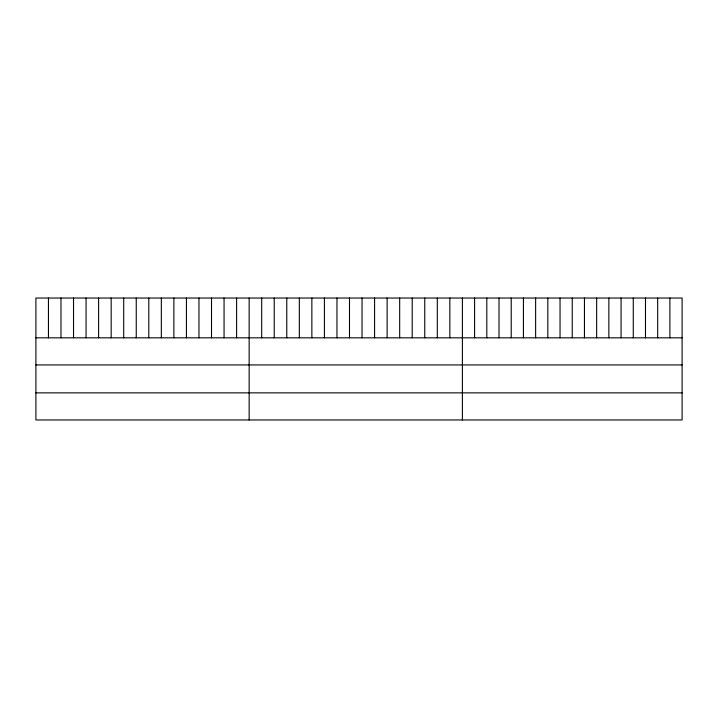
<?xml version="1.0" encoding="UTF-8"?>
<svg xmlns="http://www.w3.org/2000/svg" width="718" height="718" viewBox="0 0 718 718"><rect width="100%" height="100%" fill="white"/><g stroke="black" fill="none" stroke-linecap="round" stroke-linejoin="round"><path stroke-width="1.08" d="M682.1 337.828L682.1 419.967L35.9 419.967L35.9 298.033L682.1 298.033L682.1 337.828L35.9 337.828M35.9 364.932L682.1 364.932M35.9 392.863L682.1 392.863M669.894 298.033L669.894 337.828M657.688 298.033L657.688 337.828M645.482 298.033L645.482 337.828M633.276 298.033L633.276 337.828M621.07 298.033L621.07 337.828M608.864 298.033L608.864 337.828M596.658 298.033L596.658 337.828M584.452 298.033L584.452 337.828M572.246 298.033L572.246 337.828M560.04 298.033L560.04 337.828M547.834 298.033L547.834 337.828M535.628 298.033L535.628 337.828M523.422 298.033L523.422 337.828M511.216 298.033L511.216 337.828M499.01 298.033L499.01 337.828M486.804 298.033L486.804 337.828M474.598 298.033L474.598 337.828M462.392 298.033L462.392 419.967M449.845 298.033L449.845 337.828M437.307 298.033L437.307 337.828M424.76 298.033L424.76 337.828M412.213 298.033L412.213 337.828M399.675 298.033L399.675 337.828M387.128 298.033L387.128 337.828M374.581 298.033L374.581 337.828M362.043 298.033L362.043 337.828M349.495 298.033L349.495 337.828M336.957 298.033L336.957 337.828M324.41 298.033L324.41 337.828M311.863 298.033L311.863 337.828M299.325 298.033L299.325 337.828M286.778 298.033L286.778 337.828M274.231 298.033L274.231 337.828M261.693 298.033L261.693 337.828M249.146 298.033L249.146 419.967M236.599 298.033L236.599 337.828M224.061 298.033L224.061 337.828M211.514 298.033L211.514 337.828M198.967 298.033L198.967 337.828M186.429 298.033L186.429 337.828M173.882 298.033L173.882 337.828M161.335 298.033L161.335 337.828M148.797 298.033L148.797 337.828M136.249 298.033L136.249 337.828M123.711 298.033L123.711 337.828M111.164 298.033L111.164 337.828M98.617 298.033L98.617 337.828M86.079 298.033L86.079 337.828M73.532 298.033L73.532 337.828M60.985 298.033L60.985 337.828M48.447 298.033L48.447 337.828"/></g></svg>
